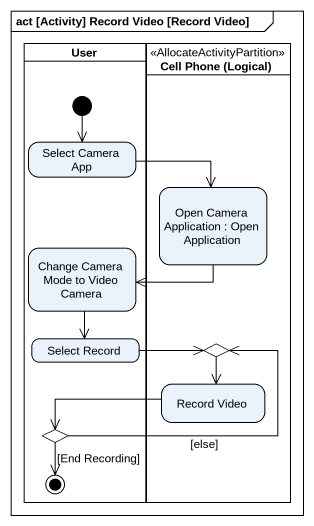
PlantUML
@startuml
mainframe act [Activity] Record Video [Record Video]
hide empty description
state User <<partition>> {
  state "Select Camera App" as Select_Camera_App
  state "Change Camera Mode to Video Camera" as Change_Camera_Mode_to_Video
  state "Select Record" as Select_Record
  state choice2 <<choice>>
  [*] --> Select_Camera_App
  choice2 --> [*] : [End Recording]
}
state "Cell Phone (Logical)" as Cell_Phone_Logical <<AllocateActivityPartition>> {
  state "Open Camera Application : Open Application" as Open_Camera_Application
  state choice1 <<choice>>
  state "Record Video" as Record_Video
}
Select_Camera_App -right-> Open_Camera_Application
Open_Camera_Application -left-> Change_Camera_Mode_to_Video
Change_Camera_Mode_to_Video --> Select_Record
Select_Record -right-> choice1
choice1 --> Record_Video
Record_Video -left-> choice2
choice2 -right-> choice1 : [else]
@enduml
